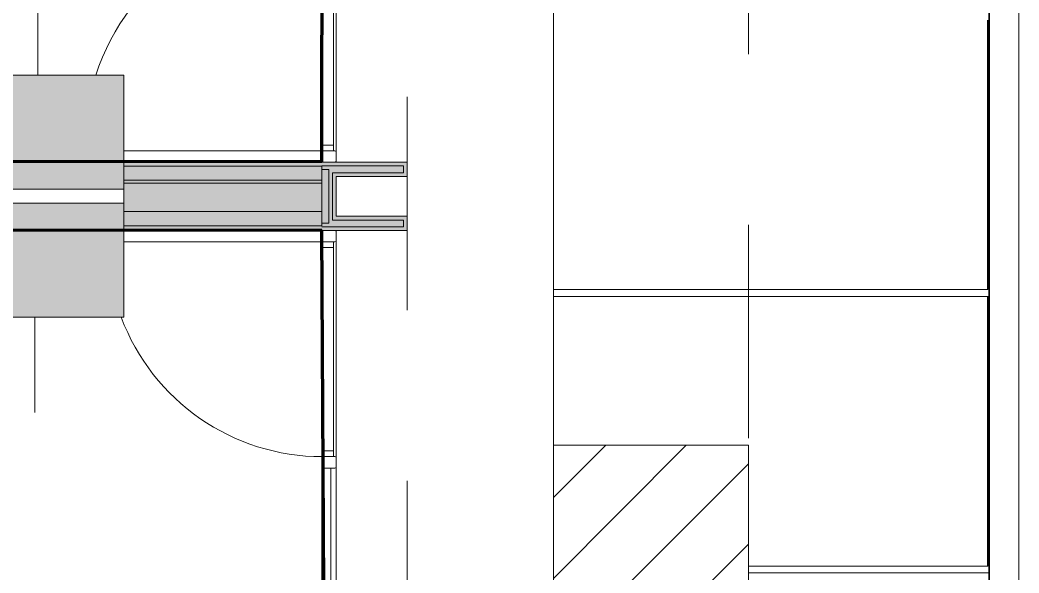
# Model space of a CAD drawing. Header units: metres. Extents: x -227.9 to -140, y 37.9 to 92.1.
# Drawn here: x -207.656 to -204.142, y 62.939 to 64.883 of the extents above; entities that cross this region are included whole.
import ezdxf

# ---------------------------------------------------------------- set-up
doc = ezdxf.new("R2010")
doc.units = ezdxf.units.M
doc.linetypes.add('JIS_02_0.7', pattern=[1.35, 0.75, -0.6])
doc.layers.add('A-DETL', color=94, linetype='Continuous', lineweight=5, true_color=0x00a600)
doc.layers.add('G-IMPT', color=8, linetype='Continuous', lineweight=5, true_color=0x808080)
for name, color, linetype, lineweight in [('A-DOOR', 7, 'Continuous', 5), ('A-FLOR', 7, 'Continuous', 5), ('A-FLOR-PATT', 7, 'Continuous', 5), ('A-GENM', 7, 'Continuous', 5), ('A-GLAZ-CURT', 7, 'Continuous', 5), ('A-GLAZ-CWMG', 7, 'Continuous', 5), ('A-ROOF', 7, 'Continuous', 5), ('A-WALL', 7, 'Continuous', 5), ('A-WALL-PATT', 7, 'Continuous', 13), ('I-WALL', 7, 'Continuous', 5), ('S-BEAM', 7, 'Continuous', 5), ('S-COLS', 7, 'Continuous', 5)]:
    doc.layers.add(name, color=color, linetype=linetype, lineweight=lineweight)
doc.layers.add('Chambre', color=40, linetype='Continuous')

# ---------------------------------------------------------------- blocks, each defined once
blk = doc.blocks.new('Rectangulaire Meneau - LAG-B2010-MENEAU-40x50-11582830-MUC-LAG-PRO-PLA-ARC-TZN-N02-AG02Ec-Cote')
at = {"layer": 'A-GLAZ-CWMG', "lineweight": 13}
for p, q in [((-0.036, 0.0013), (-0.004, 0.0013)), ((0, -0.0027), (0, -0.0447)), ((-0.04, -0.0447), (-0.04, -0.04)), ((-0.004, -0.0487), (-0.036, -0.0487))]:
    blk.add_line(p, q, dxfattribs=at)
for centre, start, end in [((-0.036, -0.0027), 90, 180), ((-0.004, -0.0027), 0, 90), ((-0.036, -0.0447), 180, 270), ((-0.004, -0.0447), 270, 0)]:
    blk.add_arc(centre, 0.004, start, end, dxfattribs=at)
blk = doc.blocks.new('LAG-C1030-PORTES-VITRINE DE MAGASIN-13PR_08_01 - LAG-C1030-PORTES-VITRINE DE MAGASIN-13PR_08_01-12741823-MUC-LAG-PRO-PLA-ARC-TZN-N02-AG02Ec-Cote')
at = {"layer": 'A-DOOR', "color": 9, "lineweight": 9, "true_color": 0xc0c0c0}
for p, q in [((-0.4201, 0.04), (-0.4001, 0.04)), ((-0.4201, 0), (-0.4201, 0.04)), ((-0.4001, 0.04), (-0.4001, 0)), ((0.4001, 0.04), (0.4201, 0.04)), ((0.4001, 0), (0.4001, 0.04)), ((0.4201, 0.04), (0.4201, 0)), ((-0.4001, 0), (-0.4201, 0)), ((0.4201, 0), (0.4001, 0))]:
    blk.add_line(p, q, dxfattribs=at)
at = {"layer": 'A-DOOR', "color": 9, "true_color": 0xc0c0c0}
for p, q in [((0.4001, 0.04), (-0.4001, 0.04)), ((-0.4001, 0), (0.4001, 0))]:
    blk.add_line(p, q, dxfattribs=at)
at = {"layer": 'A-DOOR'}
blk.add_line((0.4201, 0), (0.4201, -0.6974), dxfattribs=at)
blk.add_arc((0.4201, 0), 0.8401, 180, 251.5106, dxfattribs=at)
blk = doc.blocks.new('LAG-C1030-PORTES-VITRINE DE MAGASIN-13PR_08_01 - LAG-C1030-PORTES-VITRINE DE MAGASIN-13PR_08_01-12741824-MUC-LAG-PRO-PLA-ARC-TZN-N02-AG02Ec-Cote')
at = {"layer": 'A-DOOR'}
blk.add_line((0.3774, 0), (0.3774, 0.6974), dxfattribs=at)
at = {"layer": 'A-DOOR', "color": 9, "lineweight": 9, "true_color": 0xc0c0c0}
for p, q in [((-0.3574, 0), (-0.3774, 0)), ((-0.3774, 0), (-0.3774, -0.04)), ((-0.3574, -0.04), (-0.3574, 0)), ((0.3774, 0), (0.3574, 0)), ((0.3574, 0), (0.3574, -0.04)), ((0.3774, -0.04), (0.3774, 0)), ((-0.3774, -0.04), (-0.3574, -0.04)), ((0.3574, -0.04), (0.3774, -0.04))]:
    blk.add_line(p, q, dxfattribs=at)
at = {"layer": 'A-DOOR', "color": 9, "true_color": 0xc0c0c0}
for p, q in [((-0.3574, 0), (0.3574, 0)), ((0.3574, -0.04), (-0.3574, -0.04))]:
    blk.add_line(p, q, dxfattribs=at)
at = {"layer": 'A-DOOR'}
blk.add_arc((0.3774, 0), 0.7548, 110.541, 180, dxfattribs=at)
blk = doc.blocks.new('LAG-B2020-PANNEAU DE RIDEAU-TRANSPARENT - CURTAIN WALL MULLION_dwg_12FT-JANSEN-P05-V48-MUC-LAG-PRO-PLA-ARC-TZN-N02-AG02Ec-Cote')
at = {"layer": 'G-IMPT', "flags": 128}
blk.add_lwpolyline([(0.004, 0.0001), (0.003, 0), (0.002, 0.0001), (0.001, 0), (0, 0), (0.001, 0.0001), (0.002, 0), (0.003, 0.0001), (0.004, 0)], dxfattribs=at)
at = {"layer": 'G-IMPT', "color": 161, "true_color": 0x7f9fff, "flags": 128}
for points in [[(0, 0), (0, 0), (0, 0), (0, 0), (0, 0), (0, 0), (0, 0.0001), (0, 0), (0, 0), (0, 0), (0, 0), (0, 0), (0, 0), (0, 0)], [(0, 0), (0, 0), (0, 0), (0, 0)], [(0.001, 0), (0.001, 0), (0.001, 0), (0.001, 0), (0.001, 0), (0.001, 0), (0.001, 0.0001), (0.001, 0), (0.001, 0), (0.001, 0), (0.001, 0), (0.001, 0), (0.001, 0), (0.001, 0)], [(0.001, 0), (0.001, 0), (0.001, 0), (0.001, 0)], [(0.001, 0), (0.001, 0), (0.001, 0), (0.001, 0), (0.001, 0), (0.001, 0)], [(0.001, 0), (0.001, 0), (0.001, 0), (0.001, 0)], [(0.002, 0), (0.002, 0), (0.002, 0), (0.002, 0), (0.002, 0), (0.002, 0), (0.002, 0.0001), (0.002, 0), (0.002, 0), (0.002, 0), (0.002, 0), (0.002, 0), (0.002, 0), (0.002, 0)], [(0.002, 0), (0.002, 0), (0.002, 0), (0.002, 0)], [(0.002, 0), (0.002, 0), (0.002, 0), (0.002, 0), (0.002, 0), (0.002, 0)], [(0.002, 0), (0.002, 0), (0.002, 0), (0.002, 0)], [(0.003, 0), (0.003, 0), (0.003, 0), (0.003, 0), (0.003, 0), (0.003, 0), (0.003, 0), (0.003, 0.0001), (0.003, 0), (0.003, 0), (0.003, 0), (0.003, 0), (0.003, 0), (0.003, 0)], [(0.003, 0), (0.0031, 0), (0.0031, 0), (0.003, 0)], [(0.003, 0), (0.003, 0), (0.0031, 0), (0.0031, 0), (0.003, 0), (0.003, 0)], [(0.003, 0), (0.003, 0), (0.003, 0), (0.003, 0)], [(0.004, 0), (0.004, 0), (0.004, 0), (0.004, 0), (0.004, 0), (0.0041, 0), (0.004, 0.0001), (0.004, 0), (0.004, 0), (0.004, 0), (0.004, 0), (0.004, 0), (0.004, 0), (0.004, 0)], [(0.004, 0), (0.004, 0), (0.004, 0), (0.004, 0)]]:
    blk.add_lwpolyline(points, dxfattribs=at)
at = {"layer": 'G-IMPT', "color": 4, "true_color": 0x00ffff, "flags": 128}
for points in [[(0.001, 0), (0.001, 0), (0, 0), (0, 0)], [(0.002, 0), (0.002, 0), (0.001, 0), (0.001, 0)], [(0.003, 0), (0.003, 0), (0.002, 0), (0.002, 0)], [(0.004, 0), (0.004, 0), (0.003, 0), (0.003, 0)]]:
    blk.add_lwpolyline(points, close=True, dxfattribs=at)
at = {"layer": 'G-IMPT', "color": 161, "true_color": 0x7f9fff}
for centre, radius, start, end in [((0, 0), 0.000004, 90, 180), ((0, 0), 0.000004, 360, 90), ((0, 0), 0.000002, 90, 180), ((0, 0), 0.000002, 360, 90), ((0, 0), 0.000002, 270, 360), ((0, 0), 0.000002, 180, 270), ((0, 0), 0.000004, 270, 0), ((0, 0), 0.000004, 180, 270), ((0.001, 0), 0.000004, 90, 180), ((0.001, 0), 0.000004, 360, 90), ((0.001, 0), 0.000002, 90, 180), ((0.001, 0), 0.000002, 360, 90), ((0.001, 0), 0.000002, 270, 360), ((0.001, 0), 0.000002, 180, 270), ((0.001, 0), 0.000004, 270, 0), ((0.001, 0), 0.000004, 180, 270), ((0.002, 0), 0.000004, 90, 180), ((0.002, 0), 0.000004, 360, 90), ((0.002, 0), 0.000002, 90, 180), ((0.002, 0), 0.000002, 360, 90), ((0.002, 0), 0.000002, 270, 360), ((0.002, 0), 0.000002, 180, 270), ((0.002, 0), 0.000004, 270, 0), ((0.002, 0), 0.000004, 180, 270), ((0.003, 0), 0.000004, 90, 180), ((0.003, 0), 0.000004, 360, 90), ((0.003, 0), 0.000002, 90, 180), ((0.003, 0), 0.000002, 360, 90), ((0.003, 0), 0.000002, 270, 360), ((0.003, 0), 0.000002, 180, 270), ((0.003, 0), 0.000004, 270, 0), ((0.003, 0), 0.000004, 180, 270), ((0.004, 0), 0.000004, 360, 90), ((0.004, 0), 0.000004, 90, 180), ((0.004, 0), 0.000002, 360, 90), ((0.004, 0), 0.000002, 90, 180), ((0.004, 0), 0.000002, 180, 270), ((0.004, 0), 0.000002, 270, 360), ((0.004, 0), 0.000004, 180, 270), ((0.004, 0), 0.000004, 270, 0)]:
    blk.add_arc(centre, radius, start, end, dxfattribs=at)
blk = doc.blocks.new('LAG-B2020-PANNEAU DE RIDEAU-TRANSPARENT - CURTAIN WALL MULLION_dwg-V49-MUC-LAG-PRO-PLA-ARC-TZN-N02-AG02Ec-Cote')
blk.add_blockref('LAG-B2020-PANNEAU DE RIDEAU-TRANSPARENT - CURTAIN WALL MULLION_dwg_12FT-JANSEN-P05-V48-MUC-LAG-PRO-PLA-ARC-TZN-N02-AG02Ec-Cote', (-0.0027, 0.0003))
blk = doc.blocks.new('LAG-B2020-PANNEAU DE RIDEAU-TRANSPARENT - LAG-B2020-PANNEAU DE RIDEAU-TRANSPARENT-11582681-MUC-LAG-PRO-PLA-ARC-TZN-N02-AG02Ec-Cote')
at = {"layer": 'A-GLAZ-CURT', "lineweight": 9}
for p, q in [((0.3774, 0.03), (-0.3774, 0.03)), ((-0.3774, 0.03), (-0.3774, 0)), ((-0.3774, 0), (0.3774, 0)), ((0.3774, 0), (0.3774, 0.03))]:
    blk.add_line(p, q, dxfattribs=at)
at = {"extrusion": (0, 0, -1), "zscale": -1, "rotation": 180}
blk.add_blockref('LAG-B2020-PANNEAU DE RIDEAU-TRANSPARENT - CURTAIN WALL MULLION_dwg-V49-MUC-LAG-PRO-PLA-ARC-TZN-N02-AG02Ec-Cote', (0, 0), dxfattribs=at)
blk = doc.blocks.new('Rectangulaire Meneau - LAG-B2010-MENEAU-40x50-11581458-MUC-LAG-PRO-PLA-ARC-TZN-N02-AG02Ec-Cote')
at = {"layer": 'A-GLAZ-CWMG', "lineweight": 13}
for p, q in [((-0.016, 0.0013), (0.016, 0.0013)), ((0.02, -0.0027), (0.02, -0.0447)), ((-0.02, -0.0447), (-0.02, -0.04)), ((0.016, -0.0487), (-0.016, -0.0487))]:
    blk.add_line(p, q, dxfattribs=at)
for centre, start, end in [((-0.016, -0.0027), 90, 180), ((0.016, -0.0027), 0, 90), ((-0.016, -0.0447), 180, 270), ((0.016, -0.0447), 270, 0)]:
    blk.add_arc(centre, 0.004, start, end, dxfattribs=at)
blk = doc.blocks.new('LAG-B1020-CADRE STRUCTURELLE-PATIO - MUC-PATIO_skp_80-11715553-MUC-LAG-PRO-PLA-ARC-TZN-N02-AG02Ec-Cote')
at = {"layer": 'G-IMPT', "color": 7}
for p, q in [((1.8071, 4.8637), (1.8071, 3.9159)), ((1.8071, 3.9159), (1.8071, 4.8637)), ((0.2802, 3.9159), (1.8071, 3.9159)), ((0.2802, 3.9159), (1.8071, 3.9159)), ((1.8115, 3.8915), (0.2802, 3.8915)), ((0.2802, 3.8915), (1.8115, 3.8915)), ((1.8071, 3.8915), (1.8071, 2.9443)), ((1.8071, 2.9443), (1.8071, 3.8915)), ((0.9652, 2.9443), (1.8071, 2.9443)), ((0.9652, 2.9443), (1.8071, 2.9443)), ((1.8115, 2.92), (0.9652, 2.92)), ((0.9652, 2.92), (1.8115, 2.92))]:
    blk.add_line(p, q, dxfattribs=at)
blk = doc.blocks.new('LAG-B1020-CADRE STRUCTURELLE-PATIO - MUC-PATIO_skp_79-11715552-MUC-LAG-PRO-PLA-ARC-TZN-N02-AG02Ec-Cote')
at = {"layer": 'G-IMPT', "color": 7}
for p, q in [((1.7865, 3.8876), (1.7865, 4.8354)), ((1.7865, 4.8354), (1.7865, 3.8876)), ((1.7865, 3.8876), (0.2602, 3.8876)), ((1.7865, 3.8876), (0.2602, 3.8876)), ((1.7865, 2.916), (1.7865, 3.8632)), ((1.7865, 3.8632), (1.7865, 2.916)), ((1.7865, 2.916), (0.9452, 2.916)), ((1.7865, 2.916), (0.9452, 2.916))]:
    blk.add_line(p, q, dxfattribs=at)
blk = doc.blocks.new('LAG-B1020-CADRE STRUCTURELLE-PATIO - MUC-PATIO_skp_76-11715549-MUC-LAG-PRO-PLA-ARC-TZN-N02-AG02Ec-Cote')
at = {"layer": 'G-IMPT', "color": 7}
for p, q in [((1.901, 5.8739), (1.901, 2.8946)), ((1.901, 5.8739), (1.901, 2.8946)), ((2.006, 5.8738), (2.006, 2.8946)), ((2.006, 2.8946), (2.006, 5.8738))]:
    blk.add_line(p, q, dxfattribs=at)
blk = doc.blocks.new('LAG-B1020-CADRE STRUCTURELLE-PATIO - MUC-PATIO_skp_2-11715475-MUC-LAG-PRO-PLA-ARC-TZN-N02-AG02Ec-Cote')
for name, p in [('LAG-B1020-CADRE STRUCTURELLE-PATIO - MUC-PATIO_skp_80-11715553-MUC-LAG-PRO-PLA-ARC-TZN-N02-AG02Ec-Cote', (0.2194, 0.1866)), ('LAG-B1020-CADRE STRUCTURELLE-PATIO - MUC-PATIO_skp_79-11715552-MUC-LAG-PRO-PLA-ARC-TZN-N02-AG02Ec-Cote', (0.2394, 0.2149)), ('LAG-B1020-CADRE STRUCTURELLE-PATIO - MUC-PATIO_skp_76-11715549-MUC-LAG-PRO-PLA-ARC-TZN-N02-AG02Ec-Cote', (0.1299, 0.1404))]:
    blk.add_blockref(name, p)
blk = doc.blocks.new('LAG-B1020-CADRE STRUCTURELLE-PATIO - LAG-LAG-B1020-CADRE STRUCTURELLE-PATIO-10510598-MUC-LAG-PRO-PLA-ARC-TZN-N02-AG02Ec-Cote')
blk.add_blockref('LAG-B1020-CADRE STRUCTURELLE-PATIO - MUC-PATIO_skp_2-11715475-MUC-LAG-PRO-PLA-ARC-TZN-N02-AG02Ec-Cote', (-12.7084, -8.23))
blk = doc.blocks.new('Rectangulaire Meneau - LAG-B2010-MENEAU-40x50-11581515-MUC-LAG-PRO-PLA-ARC-TZN-N02-AG02Ec-Cote')
at = {"layer": 'A-GLAZ-CWMG', "lineweight": 13}
for p, q in [((-0.004, 0.0013), (-0.036, 0.0013)), ((0, -0.0447), (0, -0.0027)), ((-0.04, -0.04), (-0.04, -0.0447)), ((-0.036, -0.0487), (-0.004, -0.0487))]:
    blk.add_line(p, q, dxfattribs=at)
for centre, start, end in [((-0.036, -0.0027), 90, 180), ((-0.004, -0.0027), 0, 90), ((-0.036, -0.0447), 180, 270), ((-0.004, -0.0447), 270, 0)]:
    blk.add_arc(centre, 0.004, start, end, dxfattribs=at)
blk = doc.blocks.new('PATIO - CMS-PATIO-2083973-MUC-LAG-PRO-PLA-ARC-TZN-N02-AG02Ec-Cote')
at = {"layer": 'G-IMPT', "color": 7, "lineweight": 9}
for p, q in [((-10.6775, -2.2157), (-10.6775, -5.195)), ((-10.6775, -2.2157), (-10.6775, -5.195)), ((-10.6825, -4.1275), (-10.6825, -3.1797)), ((-10.6825, -3.1797), (-10.6825, -4.1275)), ((-10.682, -3.1797), (-10.682, -4.1275)), ((-10.682, -4.1275), (-10.682, -3.1797)), ((-10.6825, -5.0991), (-10.6825, -4.1519)), ((-10.6825, -4.1519), (-10.6825, -5.0991)), ((-10.682, -4.1519), (-10.682, -5.0991)), ((-10.682, -5.0991), (-10.682, -4.1519))]:
    blk.add_line(p, q, dxfattribs=at)

msp = doc.modelspace()

# ---------------------------------------------------------------- hatches: boundary and pattern name
at = {"layer": 'A-FLOR-PATT', "lineweight": 9}
h = msp.add_hatch(dxfattribs=at)
h.set_pattern_fill('FP_7', color=256, style=0, pattern_type=2)
h.set_pattern_definition([(45, (0, 0), (-0.14142136, 0.14142136), [])])
h.paths.add_polyline_path([(-202.164, 60.3285), (-183.5441, 60.3291), (-183.3808, 60.3362), (-183.2185, 60.3555), (-183.0579, 60.3868), (-182.9001, 60.43), (-182.7459, 60.4848), (-182.5961, 60.5509), (-182.4516, 60.628), (-182.3133, 60.7156), (-182.1785, 60.8162), (-182.1602, 60.832), (-182.6428, 61.3145), (-182.7568, 61.2367), (-182.8776, 61.1697), (-183.004, 61.1141), (-183.135, 61.0704), (-183.2694, 61.0389), (-183.4062, 61.0199), (-183.5441, 61.0135), (-203.5941, 61.0135), (-203.7249, 61.0192), (-203.8546, 61.0363), (-203.9824, 61.0646), (-204.1072, 61.104), (-204.2281, 61.1541), (-204.3441, 61.2145), (-204.4545, 61.2848), (-204.5583, 61.3645), (-204.6548, 61.4529), (-204.7432, 61.5493), (-204.8229, 61.6532), (-204.8932, 61.7635), (-204.9536, 61.8796), (-205.0037, 62.0005), (-205.043, 62.1253), (-205.0713, 62.253), (-205.0884, 62.3828), (-205.0941, 62.5135), (-205.0941, 63.3883), (-205.7791, 63.3883), (-205.7786, 62.5135), (-205.7713, 62.3491), (-205.7517, 62.1856), (-205.72, 62.024), (-205.6777, 61.8695), (-205.622, 61.7133), (-205.5568, 61.5655), (-205.4797, 61.421), (-205.392, 61.2827), (-205.2943, 61.1512), (-205.187, 61.0273), (-205.0683, 60.9096), (-204.9464, 60.8052), (-204.8143, 60.7082), (-204.6753, 60.6213), (-204.5303, 60.5449), (-204.3799, 60.4796), (-204.2198, 60.4242), (-204.0667, 60.3833), (-203.9055, 60.3529), (-203.7424, 60.3346), (-203.573, 60.3285), (-202.5752, 60.3285)])
at = {"layer": 'A-WALL', "true_color": 0x808080}
for points in [[(-206.2941, 64.1431), (-206.2941, 64.1931), (-206.5441, 64.1931), (-206.5441, 64.3331), (-206.2941, 64.3331), (-206.2941, 64.3831), (-206.5941, 64.3826), (-206.5941, 64.3701), (-206.3071, 64.3701), (-206.3071, 64.3461), (-206.5571, 64.3461), (-206.5571, 64.1801), (-206.3071, 64.1801), (-206.3071, 64.1561), (-206.5941, 64.1561), (-206.5941, 64.1431)], [(-206.3071, 64.1561), (-206.3071, 64.1801), (-206.5571, 64.1801), (-206.5571, 64.3461), (-206.3071, 64.3461), (-206.3071, 64.3701), (-206.5941, 64.3696), (-206.5941, 64.3571), (-206.5701, 64.3571), (-206.5701, 64.1691), (-206.5941, 64.1691), (-206.5941, 64.1561)], [(-206.5701, 64.1691), (-206.5701, 64.3571), (-206.5941, 64.3571), (-206.5941, 64.1691)]]:
    msp.add_hatch(color=8, dxfattribs=at).paths.add_polyline_path(points)
at = {"layer": 'A-WALL-PATT', "lineweight": 5, "true_color": 0xaaaaaa}
msp.add_hatch(color=253, dxfattribs=at).paths.add_polyline_path([(-207.2902, 64.3096), (-206.5941, 64.3096), (-206.5941, 64.3196), (-207.2902, 64.3196)])
at = {"layer": 'I-WALL', "true_color": 0xaaaaaa}
for points in [[(-207.0978, 64.3696), (-206.5941, 64.3701), (-206.5941, 64.3826), (-207.2902, 64.3826), (-207.2902, 64.3696)], [(-206.5941, 64.3196), (-206.5941, 64.3696), (-207.2902, 64.3696), (-207.2902, 64.3196), (-206.6866, 64.3196)], [(-206.5941, 64.2096), (-206.5941, 64.3096), (-207.2902, 64.3096), (-207.2902, 64.2096), (-206.6866, 64.2096)], [(-207.0978, 64.1596), (-206.5941, 64.1596), (-206.5941, 64.2096), (-207.2902, 64.2096), (-207.2902, 64.1596)], [(-206.5941, 64.1466), (-206.5941, 64.1596), (-207.2902, 64.1596), (-207.2902, 64.1466), (-206.6866, 64.1466)]]:
    msp.add_hatch(color=253, dxfattribs=at).paths.add_polyline_path(points)
at = {"layer": 'S-COLS', "true_color": 0x808080}
for points in [[(-207.2903, 64.2889), (-207.2903, 64.6889), (-207.6903, 64.6889), (-207.6903, 64.2889)], [(-207.2903, 63.8389), (-207.2903, 64.2389), (-207.6903, 64.2389), (-207.6903, 63.8389)]]:
    msp.add_hatch(color=8, dxfattribs=at).paths.add_polyline_path(points)

# ---------------------------------------------------------------- linework, layer by layer
at = {"layer": 'A-DETL', "color": 7, "linetype": 'JIS_02_0.7'}
for p, q in [((-206.2941, 62.5135), (-206.2941, 73.6135)), ((-205.0941, 73.6135), (-205.0941, 62.5135))]:
    msp.add_line(p, q, dxfattribs=at)
at = {"layer": 'A-DETL', "color": 9, "linetype": 'JIS_02_0.7', "lineweight": 9, "true_color": 0xc0c0c0}
for p, q in [((-207.5928, 64.6889), (-207.5928, 67.9466)), ((-207.6035, 62.1538), (-207.6035, 63.8389))]:
    msp.add_line(p, q, dxfattribs=at)
at = {"layer": 'A-FLOR', "lineweight": 9}
for p, q in [((-206.5941, 65.2672), (-206.5941, 64.4191)), ((-206.5941, 64.3871), (-206.5941, 64.3831)), ((-206.5941, 64.1431), (-206.5941, 64.1391)), ((-206.5941, 64.1071), (-206.5941, 63.3443)), ((-205.0941, 63.3883), (-205.7791, 63.3883)), ((-205.0941, 62.5135), (-205.0941, 63.3883)), ((-206.5941, 63.3123), (-206.5941, 62.5495))]:
    msp.add_line(p, q, dxfattribs=at)
at = {"layer": 'A-FLOR'}
for p, q in [((-207.2903, 64.6889), (-207.2902, 64.3826)), ((-207.2902, 64.1466), (-207.2902, 63.8389))]:
    msp.add_line(p, q, dxfattribs=at)
at = {"layer": 'A-ROOF'}
for p, q in [((-205.7791, 73.5985), (-205.7791, 62.5285)), ((-206.5441, 64.4191), (-206.5441, 65.2672)), ((-206.5441, 64.3831), (-206.5441, 64.3871)), ((-206.5441, 64.1391), (-206.5441, 64.1431)), ((-206.5441, 63.3443), (-206.5441, 64.1071)), ((-206.5441, 62.5635), (-206.5441, 63.3123))]:
    msp.add_line(p, q, dxfattribs=at)
at = {"layer": 'A-WALL', "lineweight": 13}
for p, q in [((-206.2941, 64.3831), (-206.5941, 64.3831)), ((-206.5941, 64.3831), (-206.5941, 64.3826)), ((-206.2941, 64.3331), (-206.2941, 64.3831)), ((-206.5441, 64.1931), (-206.5441, 64.3331)), ((-206.5441, 64.3331), (-206.2941, 64.3331)), ((-206.2941, 64.1931), (-206.5441, 64.1931)), ((-206.2941, 64.1431), (-206.2941, 64.1931)), ((-206.5941, 64.1466), (-206.5941, 64.1431)), ((-206.5941, 64.1431), (-206.2941, 64.1431))]:
    msp.add_line(p, q, dxfattribs=at)
at = {"layer": 'A-WALL'}
for p, q in [((-206.3071, 64.3701), (-206.5941, 64.3701)), ((-206.3071, 64.3461), (-206.3071, 64.3701)), ((-206.5941, 64.3696), (-207.2902, 64.3696)), ((-206.5941, 64.3696), (-206.5941, 64.3571)), ((-206.5701, 64.3571), (-206.5941, 64.3571)), ((-206.5941, 64.3571), (-206.5941, 64.3196)), ((-206.5701, 64.1691), (-206.5701, 64.3571)), ((-206.5571, 64.3461), (-206.3071, 64.3461)), ((-206.5571, 64.1801), (-206.5571, 64.3461)), ((-206.5941, 64.3196), (-207.2902, 64.3196)), ((-206.5941, 64.3096), (-207.2902, 64.3096)), ((-206.5941, 64.3196), (-206.5941, 64.3096)), ((-206.5941, 64.3096), (-206.5941, 64.2096)), ((-206.5941, 64.2096), (-207.2902, 64.2096)), ((-206.5941, 64.2096), (-206.5941, 64.1691)), ((-206.5941, 64.1596), (-207.2902, 64.1596)), ((-206.5941, 64.1691), (-206.5941, 64.1596)), ((-206.5941, 64.1691), (-206.5701, 64.1691)), ((-206.3071, 64.1801), (-206.5571, 64.1801)), ((-206.3071, 64.1561), (-206.3071, 64.1801)), ((-206.5941, 64.1561), (-206.3071, 64.1561))]:
    msp.add_line(p, q, dxfattribs=at)
at = {"layer": 'Chambre', "lineweight": 140}
for points in [[(-206.5941, 67.9395), (-216.9064, 67.9466), (-216.9064, 65.3522), (-215.4324, 65.3522), (-215.4194, 64.3819), (-206.5941, 64.3871), (-206.5901, 67.9395)], [(-206.5941, 64.1431), (-215.4194, 64.1459), (-215.4194, 63.1787), (-216.9064, 63.1787), (-216.9064, 59.7276), (-206.5299, 59.7276), (-205.802, 60.4824), (-206.2122, 61.0559), (-206.4834, 61.7358), (-206.5851, 62.4715), (-206.5941, 64.1431)]]:
    msp.add_lwpolyline(points, dxfattribs=at)
at = {"layer": 'I-WALL', "lineweight": 13}
for p, q in [((-206.5941, 64.3826), (-207.2902, 64.3826)), ((-207.2902, 64.3826), (-207.2902, 64.1466)), ((-207.2902, 64.1466), (-206.5941, 64.1466))]:
    msp.add_line(p, q, dxfattribs=at)
at = {"layer": 'I-WALL'}
msp.add_line((-206.5941, 64.1596), (-206.5941, 64.3696), dxfattribs=at)
at = {"layer": 'S-COLS', "lineweight": 9}
for p, q in [((-207.2903, 64.6889), (-207.6903, 64.6889)), ((-207.2903, 64.2889), (-207.2903, 64.6889)), ((-207.6903, 64.2889), (-207.2903, 64.2889)), ((-207.2903, 64.2389), (-207.6903, 64.2389)), ((-207.2903, 63.8389), (-207.2903, 64.2389)), ((-207.6903, 63.8389), (-207.2903, 63.8389))]:
    msp.add_line(p, q, dxfattribs=at)

# ---------------------------------------------------------------- block references
at = {"layer": 'A-DOOR', "color": 9, "true_color": 0xc0c0c0}
for name, p, rotation in [('LAG-C1030-PORTES-VITRINE DE MAGASIN-13PR_08_01 - LAG-C1030-PORTES-VITRINE DE MAGASIN-13PR_08_01-12741823-MUC-LAG-PRO-PLA-ARC-TZN-N02-AG02Ec-Cote', (-206.5928, 64.8431), 269.9999999996856), ('LAG-C1030-PORTES-VITRINE DE MAGASIN-13PR_08_01 - LAG-C1030-PORTES-VITRINE DE MAGASIN-13PR_08_01-12741824-MUC-LAG-PRO-PLA-ARC-TZN-N02-AG02Ec-Cote', (-206.5929, 63.7257), 90)]:
    msp.add_blockref(name, p, dxfattribs=dict(at, rotation=rotation))
at = {"layer": 'A-GENM', "lineweight": 9}
msp.add_blockref('PATIO - CMS-PATIO-2083973-MUC-LAG-PRO-PLA-ARC-TZN-N02-AG02Ec-Cote', (-193.5691, 68.0628), dxfattribs=at)
at = {"layer": 'A-GLAZ-CURT', "rotation": 270}
msp.add_blockref('LAG-B2020-PANNEAU DE RIDEAU-TRANSPARENT - LAG-B2020-PANNEAU DE RIDEAU-TRANSPARENT-11582681-MUC-LAG-PRO-PLA-ARC-TZN-N02-AG02Ec-Cote', (-206.5929, 62.9309), dxfattribs=at)
at = {"layer": 'A-GLAZ-CWMG', "extrusion": (0, 0, -1)}
for name, p, rotation in [('Rectangulaire Meneau - LAG-B2010-MENEAU-40x50-11582830-MUC-LAG-PRO-PLA-ARC-TZN-N02-AG02Ec-Cote', (206.5928, 64.3831), 270.0000000003145), ('Rectangulaire Meneau - LAG-B2010-MENEAU-40x50-11581458-MUC-LAG-PRO-PLA-ARC-TZN-N02-AG02Ec-Cote', (206.5929, 63.3283), 270)]:
    msp.add_blockref(name, p, dxfattribs=dict(at, rotation=rotation))
at = {"layer": 'A-GLAZ-CWMG', "rotation": 90}
msp.add_blockref('Rectangulaire Meneau - LAG-B2010-MENEAU-40x50-11581515-MUC-LAG-PRO-PLA-ARC-TZN-N02-AG02Ec-Cote', (-206.5929, 64.1431), dxfattribs=at)
at = {"layer": 'S-BEAM'}
msp.add_blockref('LAG-B1020-CADRE STRUCTURELLE-PATIO - LAG-LAG-B1020-CADRE STRUCTURELLE-PATIO-10510598-MUC-LAG-PRO-PLA-ARC-TZN-N02-AG02Ec-Cote', (-193.5703, 68.0628), dxfattribs=at)

doc.saveas('drawing.dxf')
